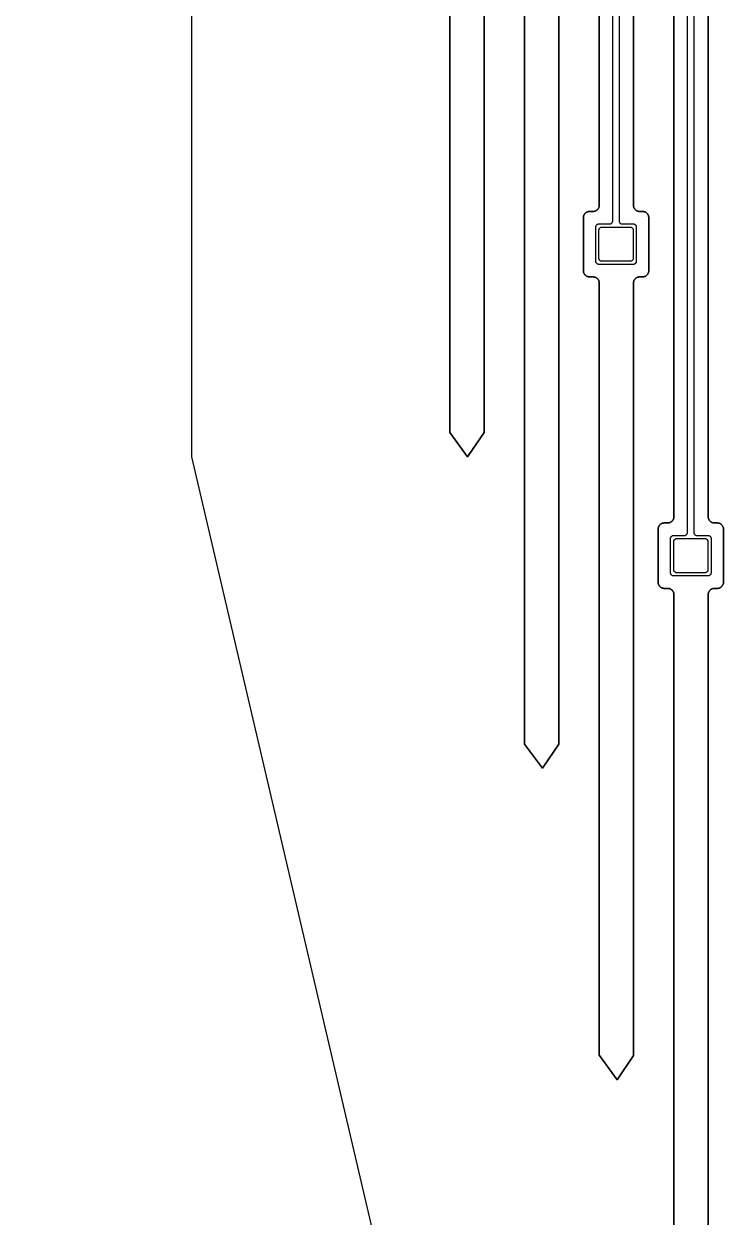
# Model space of a CAD drawing. Extents: x -2057 to 2225, y -44 to 31181.
# Drawn here: x -829.1 to -602.8, y 3067.4 to 3450.5 of the extents above; entities that cross this region are included whole.
import ezdxf

# ---------------------------------------------------------------- set-up
doc = ezdxf.new("R2010")
doc.units = 0
for name, color, linetype in [('electrode', 6, 'CONTINUOUS'), ('etching', 7, 'CONTINUOUS'), ('L2D0_etching2', 4, 'CONTINUOUS'), ('L3D0_etching3', 5, 'CONTINUOUS'), ('metalization', 8, 'CONTINUOUS'), ('polyimide', 9, 'CONTINUOUS'), ('polyimide_etch_borders', 10, 'CONTINUOUS')]:
    doc.layers.add(name, color=color, linetype=linetype)

msp = doc.modelspace()

# ---------------------------------------------------------------- linework, layer by layer
at = {"layer": 'electrode'}
for points in [[(-643.34, 3374.247), (-643.427, 3374.255), (-643.513, 3374.27), (-643.598, 3374.293), (-643.68, 3374.323), (-643.759, 3374.36), (-643.834, 3374.403), (-643.906, 3374.453), (-643.973, 3374.509), (-644.035, 3374.571), (-644.091, 3374.638), (-644.141, 3374.71), (-644.184, 3374.785), (-644.221, 3374.864), (-644.251, 3374.946), (-644.274, 3375.031), (-644.289, 3375.117), (-644.297, 3375.204), (-644.297, 3384.291), (-644.289, 3384.378), (-644.274, 3384.464), (-644.251, 3384.548), (-644.221, 3384.63), (-644.184, 3384.71), (-644.141, 3384.785), (-644.091, 3384.857), (-644.035, 3384.924), (-643.973, 3384.985), (-643.906, 3385.042), (-643.834, 3385.092), (-643.759, 3385.135), (-643.68, 3385.172), (-643.598, 3385.202), (-643.513, 3385.225), (-643.427, 3385.24), (-643.34, 3385.247), (-634.253, 3385.247), (-634.166, 3385.24), (-634.08, 3385.225), (-633.996, 3385.202), (-633.914, 3385.172), (-633.834, 3385.135), (-633.759, 3385.092), (-633.687, 3385.042), (-633.62, 3384.985), (-633.559, 3384.924), (-633.502, 3384.857), (-633.452, 3384.785), (-633.409, 3384.71), (-633.372, 3384.63), (-633.342, 3384.548), (-633.319, 3384.464), (-633.304, 3384.378), (-633.297, 3384.291), (-633.297, 3375.204), (-633.304, 3375.117), (-633.319, 3375.031), (-633.342, 3374.946), (-633.372, 3374.864), (-633.409, 3374.785), (-633.452, 3374.71), (-633.502, 3374.638), (-633.559, 3374.571), (-633.62, 3374.509), (-633.687, 3374.453), (-633.759, 3374.403), (-633.834, 3374.36), (-633.914, 3374.323), (-633.996, 3374.293), (-634.08, 3374.27), (-634.166, 3374.255), (-634.253, 3374.247)], [(-619.34, 3274.247), (-619.427, 3274.255), (-619.513, 3274.27), (-619.598, 3274.293), (-619.68, 3274.323), (-619.759, 3274.36), (-619.834, 3274.403), (-619.906, 3274.453), (-619.973, 3274.509), (-620.035, 3274.571), (-620.091, 3274.638), (-620.141, 3274.71), (-620.184, 3274.785), (-620.221, 3274.864), (-620.251, 3274.946), (-620.274, 3275.031), (-620.289, 3275.117), (-620.297, 3275.204), (-620.297, 3284.291), (-620.289, 3284.378), (-620.274, 3284.464), (-620.251, 3284.548), (-620.221, 3284.63), (-620.184, 3284.71), (-620.141, 3284.785), (-620.091, 3284.857), (-620.035, 3284.924), (-619.973, 3284.985), (-619.906, 3285.042), (-619.834, 3285.092), (-619.759, 3285.135), (-619.68, 3285.172), (-619.598, 3285.202), (-619.513, 3285.225), (-619.427, 3285.24), (-619.34, 3285.247), (-610.253, 3285.247), (-610.166, 3285.24), (-610.08, 3285.225), (-609.996, 3285.202), (-609.914, 3285.172), (-609.834, 3285.135), (-609.759, 3285.092), (-609.687, 3285.042), (-609.62, 3284.985), (-609.559, 3284.924), (-609.502, 3284.857), (-609.452, 3284.785), (-609.409, 3284.71), (-609.372, 3284.63), (-609.342, 3284.548), (-609.319, 3284.464), (-609.304, 3284.378), (-609.297, 3284.291), (-609.297, 3275.204), (-609.304, 3275.117), (-609.319, 3275.031), (-609.342, 3274.946), (-609.372, 3274.864), (-609.409, 3274.785), (-609.452, 3274.71), (-609.502, 3274.638), (-609.559, 3274.571), (-609.62, 3274.509), (-609.687, 3274.453), (-609.759, 3274.403), (-609.834, 3274.36), (-609.914, 3274.323), (-609.996, 3274.293), (-610.08, 3274.27), (-610.166, 3274.255), (-610.253, 3274.247)]]:
    msp.add_lwpolyline(points, close=True, dxfattribs=at)
at = {"layer": 'etching'}
for points in [[(1890.612, 20342.595), (1890.612, 10404.624), (907.37, 8971.06), (907.37, 3311.52), (208.395, -1.125), (80.82, -44.08), (0, 0), (-775.12, 3311.52), (-775.12, 8985.76), (-1736.396, 10397.27), (-1736.396, 20343.044)], [(-644.208, 9035.371), (-644.208, 3392.185), (-644.216, 3392.059), (-644.231, 3391.934), (-644.255, 3391.811), (-644.286, 3391.689), (-644.325, 3391.57), (-644.371, 3391.453), (-644.425, 3391.339), (-644.485, 3391.229), (-644.553, 3391.123), (-644.627, 3391.021), (-644.707, 3390.924), (-644.793, 3390.832), (-644.884, 3390.746), (-644.981, 3390.666), (-645.083, 3390.592), (-645.189, 3390.525), (-645.299, 3390.465), (-645.413, 3390.411), (-645.53, 3390.365), (-645.649, 3390.326), (-645.771, 3390.295), (-645.895, 3390.271), (-646.019, 3390.255), (-646.145, 3390.247), (-647.359, 3390.247), (-647.485, 3390.24), (-647.61, 3390.224), (-647.733, 3390.2), (-647.855, 3390.169), (-647.974, 3390.13), (-648.091, 3390.084), (-648.205, 3390.03), (-648.315, 3389.97), (-648.421, 3389.902), (-648.523, 3389.828), (-648.62, 3389.748), (-648.712, 3389.662), (-648.798, 3389.571), (-648.878, 3389.474), (-648.952, 3389.372), (-649.019, 3389.266), (-649.079, 3389.156), (-649.133, 3389.042), (-649.179, 3388.925), (-649.218, 3388.806), (-649.249, 3388.684), (-649.273, 3388.56), (-649.289, 3388.436), (-649.297, 3388.31), (-649.297, 3371.185), (-649.289, 3371.059), (-649.273, 3370.934), (-649.249, 3370.811), (-649.218, 3370.689), (-649.179, 3370.57), (-649.133, 3370.453), (-649.079, 3370.339), (-649.019, 3370.229), (-648.952, 3370.123), (-648.878, 3370.021), (-648.798, 3369.924), (-648.712, 3369.832), (-648.62, 3369.746), (-648.523, 3369.666), (-648.421, 3369.592), (-648.315, 3369.525), (-648.205, 3369.465), (-648.091, 3369.411), (-647.974, 3369.365), (-647.855, 3369.326), (-647.733, 3369.295), (-647.61, 3369.271), (-647.485, 3369.255), (-647.359, 3369.247), (-646.145, 3369.247), (-646.019, 3369.24), (-645.895, 3369.224), (-645.771, 3369.2), (-645.649, 3369.169), (-645.53, 3369.13), (-645.413, 3369.084), (-645.299, 3369.03), (-645.189, 3368.97), (-645.083, 3368.902), (-644.981, 3368.828), (-644.884, 3368.748), (-644.793, 3368.662), (-644.707, 3368.571), (-644.627, 3368.474), (-644.553, 3368.372), (-644.485, 3368.266), (-644.425, 3368.156), (-644.371, 3368.042), (-644.325, 3367.925), (-644.286, 3367.806), (-644.255, 3367.684), (-644.231, 3367.56), (-644.216, 3367.436), (-644.208, 3367.31), (-644.208, 3119.247), (-644.17, 3119.247), (-638.49, 3111.52), (-633.208, 3119.247), (-633.208, 3367.31), (-633.2, 3367.436), (-633.184, 3367.56), (-633.16, 3367.684), (-633.129, 3367.806), (-633.09, 3367.925), (-633.044, 3368.042), (-632.991, 3368.156), (-632.93, 3368.266), (-632.863, 3368.372), (-632.789, 3368.474), (-632.709, 3368.571), (-632.623, 3368.662), (-632.531, 3368.748), (-632.434, 3368.828), (-632.332, 3368.902), (-632.226, 3368.97), (-632.116, 3369.03), (-632.002, 3369.084), (-631.886, 3369.13), (-631.766, 3369.169), (-631.644, 3369.2), (-631.521, 3369.224), (-631.396, 3369.24), (-631.271, 3369.247), (-630.234, 3369.247), (-630.108, 3369.255), (-629.984, 3369.271), (-629.86, 3369.295), (-629.738, 3369.326), (-629.619, 3369.365), (-629.502, 3369.411), (-629.388, 3369.465), (-629.278, 3369.525), (-629.172, 3369.592), (-629.07, 3369.666), (-628.973, 3369.746), (-628.882, 3369.832), (-628.796, 3369.924), (-628.716, 3370.021), (-628.642, 3370.123), (-628.574, 3370.229), (-628.514, 3370.339), (-628.46, 3370.453), (-628.414, 3370.57), (-628.375, 3370.689), (-628.344, 3370.811), (-628.32, 3370.934), (-628.304, 3371.059), (-628.297, 3371.185), (-628.297, 3388.31), (-628.304, 3388.436), (-628.32, 3388.56), (-628.344, 3388.684), (-628.375, 3388.806), (-628.414, 3388.925), (-628.46, 3389.042), (-628.514, 3389.156), (-628.574, 3389.266), (-628.642, 3389.372), (-628.716, 3389.474), (-628.796, 3389.571), (-628.882, 3389.662), (-628.973, 3389.748), (-629.07, 3389.828), (-629.172, 3389.902), (-629.278, 3389.97), (-629.388, 3390.03), (-629.502, 3390.084), (-629.619, 3390.13), (-629.738, 3390.169), (-629.86, 3390.2), (-629.984, 3390.224), (-630.108, 3390.24), (-630.234, 3390.247), (-631.271, 3390.247), (-631.396, 3390.255), (-631.521, 3390.271), (-631.644, 3390.295), (-631.766, 3390.326), (-631.886, 3390.365), (-632.002, 3390.411), (-632.116, 3390.465), (-632.226, 3390.525), (-632.332, 3390.592), (-632.434, 3390.666), (-632.531, 3390.746), (-632.623, 3390.832), (-632.709, 3390.924), (-632.789, 3391.021), (-632.863, 3391.123), (-632.93, 3391.229), (-632.991, 3391.339), (-633.044, 3391.453), (-633.09, 3391.57), (-633.129, 3391.689), (-633.16, 3391.811), (-633.184, 3391.934), (-633.2, 3392.059), (-633.208, 3392.185), (-633.208, 9035.377)], [(-620.208, 9035.371), (-620.208, 3292.185), (-620.216, 3292.059), (-620.231, 3291.934), (-620.255, 3291.811), (-620.286, 3291.689), (-620.325, 3291.57), (-620.371, 3291.453), (-620.425, 3291.339), (-620.485, 3291.229), (-620.553, 3291.123), (-620.627, 3291.021), (-620.707, 3290.924), (-620.793, 3290.832), (-620.884, 3290.746), (-620.981, 3290.666), (-621.083, 3290.592), (-621.189, 3290.525), (-621.299, 3290.465), (-621.413, 3290.411), (-621.53, 3290.365), (-621.649, 3290.326), (-621.771, 3290.295), (-621.895, 3290.271), (-622.019, 3290.255), (-622.145, 3290.247), (-623.359, 3290.247), (-623.485, 3290.24), (-623.61, 3290.224), (-623.733, 3290.2), (-623.855, 3290.169), (-623.974, 3290.13), (-624.091, 3290.084), (-624.205, 3290.03), (-624.315, 3289.97), (-624.421, 3289.902), (-624.523, 3289.828), (-624.62, 3289.748), (-624.712, 3289.662), (-624.798, 3289.571), (-624.878, 3289.474), (-624.952, 3289.372), (-625.019, 3289.266), (-625.079, 3289.156), (-625.133, 3289.042), (-625.179, 3288.925), (-625.218, 3288.806), (-625.249, 3288.684), (-625.273, 3288.56), (-625.289, 3288.436), (-625.297, 3288.31), (-625.297, 3271.185), (-625.289, 3271.059), (-625.273, 3270.934), (-625.249, 3270.811), (-625.218, 3270.689), (-625.179, 3270.57), (-625.133, 3270.453), (-625.079, 3270.339), (-625.019, 3270.229), (-624.952, 3270.123), (-624.878, 3270.021), (-624.798, 3269.924), (-624.712, 3269.832), (-624.62, 3269.746), (-624.523, 3269.666), (-624.421, 3269.592), (-624.315, 3269.525), (-624.205, 3269.465), (-624.091, 3269.411), (-623.974, 3269.365), (-623.855, 3269.326), (-623.733, 3269.295), (-623.61, 3269.271), (-623.485, 3269.255), (-623.359, 3269.247), (-622.145, 3269.247), (-622.019, 3269.24), (-621.895, 3269.224), (-621.771, 3269.2), (-621.649, 3269.169), (-621.53, 3269.13), (-621.413, 3269.084), (-621.299, 3269.03), (-621.189, 3268.97), (-621.083, 3268.902), (-620.981, 3268.828), (-620.884, 3268.748), (-620.793, 3268.662), (-620.707, 3268.571), (-620.627, 3268.474), (-620.553, 3268.372), (-620.485, 3268.266), (-620.425, 3268.156), (-620.371, 3268.042), (-620.325, 3267.925), (-620.286, 3267.806), (-620.255, 3267.684), (-620.231, 3267.56), (-620.216, 3267.436), (-620.208, 3267.31), (-620.208, 3019.247)], [(-609.208, 3019.247), (-609.208, 3267.31), (-609.2, 3267.436), (-609.184, 3267.56), (-609.16, 3267.684), (-609.129, 3267.806), (-609.09, 3267.925), (-609.044, 3268.042), (-608.991, 3268.156), (-608.93, 3268.266), (-608.863, 3268.372), (-608.789, 3268.474), (-608.709, 3268.571), (-608.623, 3268.662), (-608.531, 3268.748), (-608.434, 3268.828), (-608.332, 3268.902), (-608.226, 3268.97), (-608.116, 3269.03), (-608.002, 3269.084), (-607.886, 3269.13), (-607.766, 3269.169), (-607.644, 3269.2), (-607.521, 3269.224), (-607.396, 3269.24), (-607.271, 3269.247), (-606.234, 3269.247), (-606.108, 3269.255), (-605.984, 3269.271), (-605.86, 3269.295), (-605.738, 3269.326), (-605.619, 3269.365), (-605.502, 3269.411), (-605.388, 3269.465), (-605.278, 3269.525), (-605.172, 3269.592), (-605.07, 3269.666), (-604.973, 3269.746), (-604.882, 3269.832), (-604.796, 3269.924), (-604.716, 3270.021), (-604.642, 3270.123), (-604.574, 3270.229), (-604.514, 3270.339), (-604.46, 3270.453), (-604.414, 3270.57), (-604.375, 3270.689), (-604.344, 3270.811), (-604.32, 3270.934), (-604.304, 3271.059), (-604.297, 3271.185), (-604.297, 3288.31), (-604.304, 3288.436), (-604.32, 3288.56), (-604.344, 3288.684), (-604.375, 3288.806), (-604.414, 3288.925), (-604.46, 3289.042), (-604.514, 3289.156), (-604.574, 3289.266), (-604.642, 3289.372), (-604.716, 3289.474), (-604.796, 3289.571), (-604.882, 3289.662), (-604.973, 3289.748), (-605.07, 3289.828), (-605.172, 3289.902), (-605.278, 3289.97), (-605.388, 3290.03), (-605.502, 3290.084), (-605.619, 3290.13), (-605.738, 3290.169), (-605.86, 3290.2), (-605.984, 3290.224), (-606.108, 3290.24), (-606.234, 3290.247), (-607.271, 3290.247), (-607.396, 3290.255), (-607.521, 3290.271), (-607.644, 3290.295), (-607.766, 3290.326), (-607.886, 3290.365), (-608.002, 3290.411), (-608.116, 3290.465), (-608.226, 3290.525), (-608.332, 3290.592), (-608.434, 3290.666), (-608.531, 3290.746), (-608.623, 3290.832), (-608.709, 3290.924), (-608.789, 3291.021), (-608.863, 3291.123), (-608.93, 3291.229), (-608.991, 3291.339), (-609.044, 3291.453), (-609.09, 3291.57), (-609.129, 3291.689), (-609.16, 3291.811), (-609.184, 3291.934), (-609.2, 3292.059), (-609.208, 3292.185), (-609.208, 9035.377)], [(-692.208, 3567.31), (-692.208, 3319.247), (-692.17, 3319.247), (-686.49, 3311.52), (-681.208, 3319.247), (-681.208, 3567.31)], [(-668.208, 3467.31), (-668.208, 3219.247), (-668.17, 3219.247), (-662.49, 3211.52), (-657.208, 3219.247), (-657.208, 3467.31)]]:
    msp.add_lwpolyline(points, dxfattribs=at)
at = {"layer": 'L2D0_etching2'}
msp.add_lwpolyline([(1890.612, 20342.595), (1890.612, 10404.624), (907.37, 8971.06), (907.37, 3311.52), (208.395, -1.125), (80.82, -44.08), (0, 0), (-775.12, 3311.52), (-775.12, 8985.76), (-1736.396, 10397.27), (-1736.396, 20343.044)], dxfattribs=at)
at = {"layer": 'L3D0_etching3'}
for points in [[(1890.612, 20342.595), (1890.612, 10404.624), (907.37, 8971.06), (907.37, 3311.52), (208.395, -1.125), (80.82, -44.08), (0, 0), (-775.12, 3311.52), (-775.12, 8985.76), (-1736.396, 10397.27), (-1736.396, 20343.044)], [(-644.208, 9035.371), (-644.208, 3392.185), (-644.216, 3392.059), (-644.231, 3391.934), (-644.255, 3391.811), (-644.286, 3391.689), (-644.325, 3391.57), (-644.371, 3391.453), (-644.425, 3391.339), (-644.485, 3391.229), (-644.553, 3391.123), (-644.627, 3391.021), (-644.707, 3390.924), (-644.793, 3390.832), (-644.884, 3390.746), (-644.981, 3390.666), (-645.083, 3390.592), (-645.189, 3390.525), (-645.299, 3390.465), (-645.413, 3390.411), (-645.53, 3390.365), (-645.649, 3390.326), (-645.771, 3390.295), (-645.895, 3390.271), (-646.019, 3390.255), (-646.145, 3390.247), (-647.359, 3390.247), (-647.485, 3390.24), (-647.61, 3390.224), (-647.733, 3390.2), (-647.855, 3390.169), (-647.974, 3390.13), (-648.091, 3390.084), (-648.205, 3390.03), (-648.315, 3389.97), (-648.421, 3389.902), (-648.523, 3389.828), (-648.62, 3389.748), (-648.712, 3389.662), (-648.798, 3389.571), (-648.878, 3389.474), (-648.952, 3389.372), (-649.019, 3389.266), (-649.079, 3389.156), (-649.133, 3389.042), (-649.179, 3388.925), (-649.218, 3388.806), (-649.249, 3388.684), (-649.273, 3388.56), (-649.289, 3388.436), (-649.297, 3388.31), (-649.297, 3371.185), (-649.289, 3371.059), (-649.273, 3370.934), (-649.249, 3370.811), (-649.218, 3370.689), (-649.179, 3370.57), (-649.133, 3370.453), (-649.079, 3370.339), (-649.019, 3370.229), (-648.952, 3370.123), (-648.878, 3370.021), (-648.798, 3369.924), (-648.712, 3369.832), (-648.62, 3369.746), (-648.523, 3369.666), (-648.421, 3369.592), (-648.315, 3369.525), (-648.205, 3369.465), (-648.091, 3369.411), (-647.974, 3369.365), (-647.855, 3369.326), (-647.733, 3369.295), (-647.61, 3369.271), (-647.485, 3369.255), (-647.359, 3369.247), (-646.145, 3369.247), (-646.019, 3369.24), (-645.895, 3369.224), (-645.771, 3369.2), (-645.649, 3369.169), (-645.53, 3369.13), (-645.413, 3369.084), (-645.299, 3369.03), (-645.189, 3368.97), (-645.083, 3368.902), (-644.981, 3368.828), (-644.884, 3368.748), (-644.793, 3368.662), (-644.707, 3368.571), (-644.627, 3368.474), (-644.553, 3368.372), (-644.485, 3368.266), (-644.425, 3368.156), (-644.371, 3368.042), (-644.325, 3367.925), (-644.286, 3367.806), (-644.255, 3367.684), (-644.231, 3367.56), (-644.216, 3367.436), (-644.208, 3367.31), (-644.208, 3119.247), (-644.17, 3119.247), (-638.49, 3111.52), (-633.208, 3119.247), (-633.208, 3367.31), (-633.2, 3367.436), (-633.184, 3367.56), (-633.16, 3367.684), (-633.129, 3367.806), (-633.09, 3367.925), (-633.044, 3368.042), (-632.991, 3368.156), (-632.93, 3368.266), (-632.863, 3368.372), (-632.789, 3368.474), (-632.709, 3368.571), (-632.623, 3368.662), (-632.531, 3368.748), (-632.434, 3368.828), (-632.332, 3368.902), (-632.226, 3368.97), (-632.116, 3369.03), (-632.002, 3369.084), (-631.886, 3369.13), (-631.766, 3369.169), (-631.644, 3369.2), (-631.521, 3369.224), (-631.396, 3369.24), (-631.271, 3369.247), (-630.234, 3369.247), (-630.108, 3369.255), (-629.984, 3369.271), (-629.86, 3369.295), (-629.738, 3369.326), (-629.619, 3369.365), (-629.502, 3369.411), (-629.388, 3369.465), (-629.278, 3369.525), (-629.172, 3369.592), (-629.07, 3369.666), (-628.973, 3369.746), (-628.882, 3369.832), (-628.796, 3369.924), (-628.716, 3370.021), (-628.642, 3370.123), (-628.574, 3370.229), (-628.514, 3370.339), (-628.46, 3370.453), (-628.414, 3370.57), (-628.375, 3370.689), (-628.344, 3370.811), (-628.32, 3370.934), (-628.304, 3371.059), (-628.297, 3371.185), (-628.297, 3388.31), (-628.304, 3388.436), (-628.32, 3388.56), (-628.344, 3388.684), (-628.375, 3388.806), (-628.414, 3388.925), (-628.46, 3389.042), (-628.514, 3389.156), (-628.574, 3389.266), (-628.642, 3389.372), (-628.716, 3389.474), (-628.796, 3389.571), (-628.882, 3389.662), (-628.973, 3389.748), (-629.07, 3389.828), (-629.172, 3389.902), (-629.278, 3389.97), (-629.388, 3390.03), (-629.502, 3390.084), (-629.619, 3390.13), (-629.738, 3390.169), (-629.86, 3390.2), (-629.984, 3390.224), (-630.108, 3390.24), (-630.234, 3390.247), (-631.271, 3390.247), (-631.396, 3390.255), (-631.521, 3390.271), (-631.644, 3390.295), (-631.766, 3390.326), (-631.886, 3390.365), (-632.002, 3390.411), (-632.116, 3390.465), (-632.226, 3390.525), (-632.332, 3390.592), (-632.434, 3390.666), (-632.531, 3390.746), (-632.623, 3390.832), (-632.709, 3390.924), (-632.789, 3391.021), (-632.863, 3391.123), (-632.93, 3391.229), (-632.991, 3391.339), (-633.044, 3391.453), (-633.09, 3391.57), (-633.129, 3391.689), (-633.16, 3391.811), (-633.184, 3391.934), (-633.2, 3392.059), (-633.208, 3392.185), (-633.208, 9035.377)], [(-620.208, 9035.371), (-620.208, 3292.185), (-620.216, 3292.059), (-620.231, 3291.934), (-620.255, 3291.811), (-620.286, 3291.689), (-620.325, 3291.57), (-620.371, 3291.453), (-620.425, 3291.339), (-620.485, 3291.229), (-620.553, 3291.123), (-620.627, 3291.021), (-620.707, 3290.924), (-620.793, 3290.832), (-620.884, 3290.746), (-620.981, 3290.666), (-621.083, 3290.592), (-621.189, 3290.525), (-621.299, 3290.465), (-621.413, 3290.411), (-621.53, 3290.365), (-621.649, 3290.326), (-621.771, 3290.295), (-621.895, 3290.271), (-622.019, 3290.255), (-622.145, 3290.247), (-623.359, 3290.247), (-623.485, 3290.24), (-623.61, 3290.224), (-623.733, 3290.2), (-623.855, 3290.169), (-623.974, 3290.13), (-624.091, 3290.084), (-624.205, 3290.03), (-624.315, 3289.97), (-624.421, 3289.902), (-624.523, 3289.828), (-624.62, 3289.748), (-624.712, 3289.662), (-624.798, 3289.571), (-624.878, 3289.474), (-624.952, 3289.372), (-625.019, 3289.266), (-625.079, 3289.156), (-625.133, 3289.042), (-625.179, 3288.925), (-625.218, 3288.806), (-625.249, 3288.684), (-625.273, 3288.56), (-625.289, 3288.436), (-625.297, 3288.31), (-625.297, 3271.185), (-625.289, 3271.059), (-625.273, 3270.934), (-625.249, 3270.811), (-625.218, 3270.689), (-625.179, 3270.57), (-625.133, 3270.453), (-625.079, 3270.339), (-625.019, 3270.229), (-624.952, 3270.123), (-624.878, 3270.021), (-624.798, 3269.924), (-624.712, 3269.832), (-624.62, 3269.746), (-624.523, 3269.666), (-624.421, 3269.592), (-624.315, 3269.525), (-624.205, 3269.465), (-624.091, 3269.411), (-623.974, 3269.365), (-623.855, 3269.326), (-623.733, 3269.295), (-623.61, 3269.271), (-623.485, 3269.255), (-623.359, 3269.247), (-622.145, 3269.247), (-622.019, 3269.24), (-621.895, 3269.224), (-621.771, 3269.2), (-621.649, 3269.169), (-621.53, 3269.13), (-621.413, 3269.084), (-621.299, 3269.03), (-621.189, 3268.97), (-621.083, 3268.902), (-620.981, 3268.828), (-620.884, 3268.748), (-620.793, 3268.662), (-620.707, 3268.571), (-620.627, 3268.474), (-620.553, 3268.372), (-620.485, 3268.266), (-620.425, 3268.156), (-620.371, 3268.042), (-620.325, 3267.925), (-620.286, 3267.806), (-620.255, 3267.684), (-620.231, 3267.56), (-620.216, 3267.436), (-620.208, 3267.31), (-620.208, 3019.247)], [(-609.208, 3019.247), (-609.208, 3267.31), (-609.2, 3267.436), (-609.184, 3267.56), (-609.16, 3267.684), (-609.129, 3267.806), (-609.09, 3267.925), (-609.044, 3268.042), (-608.991, 3268.156), (-608.93, 3268.266), (-608.863, 3268.372), (-608.789, 3268.474), (-608.709, 3268.571), (-608.623, 3268.662), (-608.531, 3268.748), (-608.434, 3268.828), (-608.332, 3268.902), (-608.226, 3268.97), (-608.116, 3269.03), (-608.002, 3269.084), (-607.886, 3269.13), (-607.766, 3269.169), (-607.644, 3269.2), (-607.521, 3269.224), (-607.396, 3269.24), (-607.271, 3269.247), (-606.234, 3269.247), (-606.108, 3269.255), (-605.984, 3269.271), (-605.86, 3269.295), (-605.738, 3269.326), (-605.619, 3269.365), (-605.502, 3269.411), (-605.388, 3269.465), (-605.278, 3269.525), (-605.172, 3269.592), (-605.07, 3269.666), (-604.973, 3269.746), (-604.882, 3269.832), (-604.796, 3269.924), (-604.716, 3270.021), (-604.642, 3270.123), (-604.574, 3270.229), (-604.514, 3270.339), (-604.46, 3270.453), (-604.414, 3270.57), (-604.375, 3270.689), (-604.344, 3270.811), (-604.32, 3270.934), (-604.304, 3271.059), (-604.297, 3271.185), (-604.297, 3288.31), (-604.304, 3288.436), (-604.32, 3288.56), (-604.344, 3288.684), (-604.375, 3288.806), (-604.414, 3288.925), (-604.46, 3289.042), (-604.514, 3289.156), (-604.574, 3289.266), (-604.642, 3289.372), (-604.716, 3289.474), (-604.796, 3289.571), (-604.882, 3289.662), (-604.973, 3289.748), (-605.07, 3289.828), (-605.172, 3289.902), (-605.278, 3289.97), (-605.388, 3290.03), (-605.502, 3290.084), (-605.619, 3290.13), (-605.738, 3290.169), (-605.86, 3290.2), (-605.984, 3290.224), (-606.108, 3290.24), (-606.234, 3290.247), (-607.271, 3290.247), (-607.396, 3290.255), (-607.521, 3290.271), (-607.644, 3290.295), (-607.766, 3290.326), (-607.886, 3290.365), (-608.002, 3290.411), (-608.116, 3290.465), (-608.226, 3290.525), (-608.332, 3290.592), (-608.434, 3290.666), (-608.531, 3290.746), (-608.623, 3290.832), (-608.709, 3290.924), (-608.789, 3291.021), (-608.863, 3291.123), (-608.93, 3291.229), (-608.991, 3291.339), (-609.044, 3291.453), (-609.09, 3291.57), (-609.129, 3291.689), (-609.16, 3291.811), (-609.184, 3291.934), (-609.2, 3292.059), (-609.208, 3292.185), (-609.208, 9035.377)], [(-692.208, 3567.31), (-692.208, 3319.247), (-692.17, 3319.247), (-686.49, 3311.52), (-681.208, 3319.247), (-681.208, 3567.31)], [(-668.208, 3467.31), (-668.208, 3219.247), (-668.17, 3219.247), (-662.49, 3211.52), (-657.208, 3219.247), (-657.208, 3467.31)]]:
    msp.add_lwpolyline(points, dxfattribs=at)
at = {"layer": 'metalization'}
for points in [[(-637.858, 9040.22), (-637.858, 3387.204), (-637.85, 3387.117), (-637.835, 3387.031), (-637.812, 3386.946), (-637.782, 3386.864), (-637.746, 3386.785), (-637.702, 3386.71), (-637.652, 3386.638), (-637.596, 3386.571), (-637.534, 3386.509), (-637.467, 3386.453), (-637.396, 3386.403), (-637.32, 3386.36), (-637.241, 3386.323), (-637.159, 3386.293), (-637.074, 3386.27), (-636.988, 3386.255), (-636.901, 3386.247), (-633.253, 3386.247), (-633.166, 3386.24), (-633.08, 3386.225), (-632.996, 3386.202), (-632.914, 3386.172), (-632.834, 3386.135), (-632.759, 3386.092), (-632.687, 3386.042), (-632.62, 3385.985), (-632.559, 3385.924), (-632.502, 3385.857), (-632.452, 3385.785), (-632.409, 3385.71), (-632.372, 3385.63), (-632.342, 3385.548), (-632.319, 3385.464), (-632.304, 3385.378), (-632.297, 3385.291), (-632.297, 3374.204), (-632.304, 3374.117), (-632.319, 3374.031), (-632.342, 3373.946), (-632.372, 3373.864), (-632.409, 3373.785), (-632.452, 3373.71), (-632.502, 3373.638), (-632.559, 3373.571), (-632.62, 3373.509), (-632.687, 3373.453), (-632.759, 3373.403), (-632.834, 3373.36), (-632.914, 3373.323), (-632.996, 3373.293), (-633.08, 3373.27), (-633.166, 3373.255), (-633.253, 3373.247), (-644.34, 3373.247), (-644.427, 3373.255), (-644.513, 3373.27), (-644.598, 3373.293), (-644.68, 3373.323), (-644.759, 3373.36), (-644.834, 3373.403), (-644.906, 3373.453), (-644.973, 3373.509), (-645.035, 3373.571), (-645.091, 3373.638), (-645.141, 3373.71), (-645.184, 3373.785), (-645.221, 3373.864), (-645.251, 3373.946), (-645.274, 3374.031), (-645.289, 3374.117), (-645.297, 3374.204), (-645.297, 3385.291), (-645.289, 3385.378), (-645.274, 3385.464), (-645.251, 3385.548), (-645.221, 3385.63), (-645.184, 3385.71), (-645.141, 3385.785), (-645.091, 3385.857), (-645.035, 3385.924), (-644.973, 3385.985), (-644.906, 3386.042), (-644.834, 3386.092), (-644.759, 3386.135), (-644.68, 3386.172), (-644.598, 3386.202), (-644.513, 3386.225), (-644.427, 3386.24), (-644.34, 3386.247), (-640.814, 3386.247), (-640.727, 3386.255), (-640.641, 3386.27), (-640.557, 3386.293), (-640.475, 3386.323), (-640.396, 3386.36), (-640.32, 3386.403), (-640.248, 3386.453), (-640.181, 3386.509), (-640.12, 3386.571), (-640.064, 3386.638), (-640.014, 3386.71), (-639.97, 3386.785), (-639.933, 3386.864), (-639.903, 3386.946), (-639.88, 3387.031), (-639.865, 3387.117), (-639.858, 3387.204), (-639.858, 9040.22)], [(-613.858, 9040.22), (-613.858, 3287.204), (-613.85, 3287.117), (-613.835, 3287.031), (-613.812, 3286.946), (-613.782, 3286.864), (-613.746, 3286.785), (-613.702, 3286.71), (-613.652, 3286.638), (-613.596, 3286.571), (-613.534, 3286.509), (-613.467, 3286.453), (-613.396, 3286.403), (-613.32, 3286.36), (-613.241, 3286.323), (-613.159, 3286.293), (-613.074, 3286.27), (-612.988, 3286.255), (-612.901, 3286.247), (-609.253, 3286.247), (-609.166, 3286.24), (-609.08, 3286.225), (-608.996, 3286.202), (-608.914, 3286.172), (-608.834, 3286.135), (-608.759, 3286.092), (-608.687, 3286.042), (-608.62, 3285.985), (-608.559, 3285.924), (-608.502, 3285.857), (-608.452, 3285.785), (-608.409, 3285.71), (-608.372, 3285.63), (-608.342, 3285.548), (-608.319, 3285.464), (-608.304, 3285.378), (-608.297, 3285.291), (-608.297, 3274.204), (-608.304, 3274.117), (-608.319, 3274.031), (-608.342, 3273.946), (-608.372, 3273.864), (-608.409, 3273.785), (-608.452, 3273.71), (-608.502, 3273.638), (-608.559, 3273.571), (-608.62, 3273.509), (-608.687, 3273.453), (-608.759, 3273.403), (-608.834, 3273.36), (-608.914, 3273.323), (-608.996, 3273.293), (-609.08, 3273.27), (-609.166, 3273.255), (-609.253, 3273.247), (-620.34, 3273.247), (-620.427, 3273.255), (-620.513, 3273.27), (-620.598, 3273.293), (-620.68, 3273.323), (-620.759, 3273.36), (-620.834, 3273.403), (-620.906, 3273.453), (-620.973, 3273.509), (-621.035, 3273.571), (-621.091, 3273.638), (-621.141, 3273.71), (-621.184, 3273.785), (-621.221, 3273.864), (-621.251, 3273.946), (-621.274, 3274.031), (-621.289, 3274.117), (-621.297, 3274.204), (-621.297, 3285.291), (-621.289, 3285.378), (-621.274, 3285.464), (-621.251, 3285.548), (-621.221, 3285.63), (-621.184, 3285.71), (-621.141, 3285.785), (-621.091, 3285.857), (-621.035, 3285.924), (-620.973, 3285.985), (-620.906, 3286.042), (-620.834, 3286.092), (-620.759, 3286.135), (-620.68, 3286.172), (-620.598, 3286.202), (-620.513, 3286.225), (-620.427, 3286.24), (-620.34, 3286.247), (-616.814, 3286.247), (-616.727, 3286.255), (-616.641, 3286.27), (-616.557, 3286.293), (-616.475, 3286.323), (-616.396, 3286.36), (-616.32, 3286.403), (-616.248, 3286.453), (-616.181, 3286.509), (-616.12, 3286.571), (-616.064, 3286.638), (-616.014, 3286.71), (-615.97, 3286.785), (-615.933, 3286.864), (-615.903, 3286.946), (-615.88, 3287.031), (-615.865, 3287.117), (-615.858, 3287.204), (-615.858, 9040.22)]]:
    msp.add_lwpolyline(points, dxfattribs=at)
at = {"layer": 'polyimide'}
for points in [[(-633.208, 9035.377), (-633.208, 3392.185), (-633.2, 3392.059), (-633.184, 3391.934), (-633.16, 3391.811), (-633.129, 3391.689), (-633.09, 3391.57), (-633.044, 3391.453), (-632.991, 3391.339), (-632.93, 3391.229), (-632.863, 3391.123), (-632.789, 3391.021), (-632.709, 3390.924), (-632.623, 3390.832), (-632.531, 3390.746), (-632.434, 3390.666), (-632.332, 3390.592), (-632.226, 3390.525), (-632.116, 3390.465), (-632.002, 3390.411), (-631.886, 3390.365), (-631.766, 3390.326), (-631.644, 3390.295), (-631.521, 3390.271), (-631.396, 3390.255), (-631.271, 3390.247), (-630.234, 3390.247), (-630.108, 3390.24), (-629.984, 3390.224), (-629.86, 3390.2), (-629.738, 3390.169), (-629.619, 3390.13), (-629.502, 3390.084), (-629.388, 3390.03), (-629.278, 3389.97), (-629.172, 3389.902), (-629.07, 3389.828), (-628.973, 3389.748), (-628.882, 3389.662), (-628.796, 3389.571), (-628.716, 3389.474), (-628.642, 3389.372), (-628.574, 3389.266), (-628.514, 3389.156), (-628.46, 3389.042), (-628.414, 3388.925), (-628.375, 3388.806), (-628.344, 3388.684), (-628.32, 3388.56), (-628.304, 3388.436), (-628.297, 3388.31), (-628.297, 3371.185), (-628.304, 3371.059), (-628.32, 3370.934), (-628.344, 3370.811), (-628.375, 3370.689), (-628.414, 3370.57), (-628.46, 3370.453), (-628.514, 3370.339), (-628.574, 3370.229), (-628.642, 3370.123), (-628.716, 3370.021), (-628.796, 3369.924), (-628.882, 3369.832), (-628.973, 3369.746), (-629.07, 3369.666), (-629.172, 3369.592), (-629.278, 3369.525), (-629.388, 3369.465), (-629.502, 3369.411), (-629.619, 3369.365), (-629.738, 3369.326), (-629.86, 3369.295), (-629.984, 3369.271), (-630.108, 3369.255), (-630.234, 3369.247), (-631.271, 3369.247), (-631.396, 3369.24), (-631.521, 3369.224), (-631.644, 3369.2), (-631.766, 3369.169), (-631.886, 3369.13), (-632.002, 3369.084), (-632.116, 3369.03), (-632.226, 3368.97), (-632.332, 3368.902), (-632.434, 3368.828), (-632.531, 3368.748), (-632.623, 3368.662), (-632.709, 3368.571), (-632.789, 3368.474), (-632.863, 3368.372), (-632.93, 3368.266), (-632.991, 3368.156), (-633.044, 3368.042), (-633.09, 3367.925), (-633.129, 3367.806), (-633.16, 3367.684), (-633.184, 3367.56), (-633.2, 3367.436), (-633.208, 3367.31), (-633.208, 3119.247), (-638.49, 3111.52), (-644.17, 3119.247), (-644.208, 3119.247), (-644.208, 3367.31), (-644.216, 3367.436), (-644.231, 3367.56), (-644.255, 3367.684), (-644.286, 3367.806), (-644.325, 3367.925), (-644.371, 3368.042), (-644.425, 3368.156), (-644.485, 3368.266), (-644.553, 3368.372), (-644.627, 3368.474), (-644.707, 3368.571), (-644.793, 3368.662), (-644.884, 3368.748), (-644.981, 3368.828), (-645.083, 3368.902), (-645.189, 3368.97), (-645.299, 3369.03), (-645.413, 3369.084), (-645.53, 3369.13), (-645.649, 3369.169), (-645.771, 3369.2), (-645.895, 3369.224), (-646.019, 3369.24), (-646.145, 3369.247), (-647.359, 3369.247), (-647.485, 3369.255), (-647.61, 3369.271), (-647.733, 3369.295), (-647.855, 3369.326), (-647.974, 3369.365), (-648.091, 3369.411), (-648.205, 3369.465), (-648.315, 3369.525), (-648.421, 3369.592), (-648.523, 3369.666), (-648.62, 3369.746), (-648.712, 3369.832), (-648.798, 3369.924), (-648.878, 3370.021), (-648.952, 3370.123), (-649.019, 3370.229), (-649.079, 3370.339), (-649.133, 3370.453), (-649.179, 3370.57), (-649.218, 3370.689), (-649.249, 3370.811), (-649.273, 3370.934), (-649.289, 3371.059), (-649.297, 3371.185), (-649.297, 3388.31), (-649.289, 3388.436), (-649.273, 3388.56), (-649.249, 3388.684), (-649.218, 3388.806), (-649.179, 3388.925), (-649.133, 3389.042), (-649.079, 3389.156), (-649.019, 3389.266), (-648.952, 3389.372), (-648.878, 3389.474), (-648.798, 3389.571), (-648.712, 3389.662), (-648.62, 3389.748), (-648.523, 3389.828), (-648.421, 3389.902), (-648.315, 3389.97), (-648.205, 3390.03), (-648.091, 3390.084), (-647.974, 3390.13), (-647.855, 3390.169), (-647.733, 3390.2), (-647.61, 3390.224), (-647.485, 3390.24), (-647.359, 3390.247), (-646.145, 3390.247), (-646.019, 3390.255), (-645.895, 3390.271), (-645.771, 3390.295), (-645.649, 3390.326), (-645.53, 3390.365), (-645.413, 3390.411), (-645.299, 3390.465), (-645.189, 3390.525), (-645.083, 3390.592), (-644.981, 3390.666), (-644.884, 3390.746), (-644.793, 3390.832), (-644.707, 3390.924), (-644.627, 3391.021), (-644.553, 3391.123), (-644.485, 3391.229), (-644.425, 3391.339), (-644.371, 3391.453), (-644.325, 3391.57), (-644.286, 3391.689), (-644.255, 3391.811), (-644.231, 3391.934), (-644.216, 3392.059), (-644.208, 3392.185), (-644.208, 9035.371)], [(-644.208, 9035.371), (-644.208, 3392.185), (-644.216, 3392.059), (-644.231, 3391.934), (-644.255, 3391.811), (-644.286, 3391.689), (-644.325, 3391.57), (-644.371, 3391.453), (-644.425, 3391.339), (-644.485, 3391.229), (-644.553, 3391.123), (-644.627, 3391.021), (-644.707, 3390.924), (-644.793, 3390.832), (-644.884, 3390.746), (-644.981, 3390.666), (-645.083, 3390.592), (-645.189, 3390.525), (-645.299, 3390.465), (-645.413, 3390.411), (-645.53, 3390.365), (-645.649, 3390.326), (-645.771, 3390.295), (-645.895, 3390.271), (-646.019, 3390.255), (-646.145, 3390.247), (-647.359, 3390.247), (-647.485, 3390.24), (-647.61, 3390.224), (-647.733, 3390.2), (-647.855, 3390.169), (-647.974, 3390.13), (-648.091, 3390.084), (-648.205, 3390.03), (-648.315, 3389.97), (-648.421, 3389.902), (-648.523, 3389.828), (-648.62, 3389.748), (-648.712, 3389.662), (-648.798, 3389.571), (-648.878, 3389.474), (-648.952, 3389.372), (-649.019, 3389.266), (-649.079, 3389.156), (-649.133, 3389.042), (-649.179, 3388.925), (-649.218, 3388.806), (-649.249, 3388.684), (-649.273, 3388.56), (-649.289, 3388.436), (-649.297, 3388.31), (-649.297, 3371.185), (-649.289, 3371.059), (-649.273, 3370.934), (-649.249, 3370.811), (-649.218, 3370.689), (-649.179, 3370.57), (-649.133, 3370.453), (-649.079, 3370.339), (-649.019, 3370.229), (-648.952, 3370.123), (-648.878, 3370.021), (-648.798, 3369.924), (-648.712, 3369.832), (-648.62, 3369.746), (-648.523, 3369.666), (-648.421, 3369.592), (-648.315, 3369.525), (-648.205, 3369.465), (-648.091, 3369.411), (-647.974, 3369.365), (-647.855, 3369.326), (-647.733, 3369.295), (-647.61, 3369.271), (-647.485, 3369.255), (-647.359, 3369.247), (-646.145, 3369.247), (-646.019, 3369.24), (-645.895, 3369.224), (-645.771, 3369.2), (-645.649, 3369.169), (-645.53, 3369.13), (-645.413, 3369.084), (-645.299, 3369.03), (-645.189, 3368.97), (-645.083, 3368.902), (-644.981, 3368.828), (-644.884, 3368.748), (-644.793, 3368.662), (-644.707, 3368.571), (-644.627, 3368.474), (-644.553, 3368.372), (-644.485, 3368.266), (-644.425, 3368.156), (-644.371, 3368.042), (-644.325, 3367.925), (-644.286, 3367.806), (-644.255, 3367.684), (-644.231, 3367.56), (-644.216, 3367.436), (-644.208, 3367.31), (-644.208, 3119.247), (-644.17, 3119.247), (-638.49, 3111.52), (-633.208, 3119.247), (-633.208, 3367.31), (-633.2, 3367.436), (-633.184, 3367.56), (-633.16, 3367.684), (-633.129, 3367.806), (-633.09, 3367.925), (-633.044, 3368.042), (-632.991, 3368.156), (-632.93, 3368.266), (-632.863, 3368.372), (-632.789, 3368.474), (-632.709, 3368.571), (-632.623, 3368.662), (-632.531, 3368.748), (-632.434, 3368.828), (-632.332, 3368.902), (-632.226, 3368.97), (-632.116, 3369.03), (-632.002, 3369.084), (-631.886, 3369.13), (-631.766, 3369.169), (-631.644, 3369.2), (-631.521, 3369.224), (-631.396, 3369.24), (-631.271, 3369.247), (-630.234, 3369.247), (-630.108, 3369.255), (-629.984, 3369.271), (-629.86, 3369.295), (-629.738, 3369.326), (-629.619, 3369.365), (-629.502, 3369.411), (-629.388, 3369.465), (-629.278, 3369.525), (-629.172, 3369.592), (-629.07, 3369.666), (-628.973, 3369.746), (-628.882, 3369.832), (-628.796, 3369.924), (-628.716, 3370.021), (-628.642, 3370.123), (-628.574, 3370.229), (-628.514, 3370.339), (-628.46, 3370.453), (-628.414, 3370.57), (-628.375, 3370.689), (-628.344, 3370.811), (-628.32, 3370.934), (-628.304, 3371.059), (-628.297, 3371.185), (-628.297, 3388.31), (-628.304, 3388.436), (-628.32, 3388.56), (-628.344, 3388.684), (-628.375, 3388.806), (-628.414, 3388.925), (-628.46, 3389.042), (-628.514, 3389.156), (-628.574, 3389.266), (-628.642, 3389.372), (-628.716, 3389.474), (-628.796, 3389.571), (-628.882, 3389.662), (-628.973, 3389.748), (-629.07, 3389.828), (-629.172, 3389.902), (-629.278, 3389.97), (-629.388, 3390.03), (-629.502, 3390.084), (-629.619, 3390.13), (-629.738, 3390.169), (-629.86, 3390.2), (-629.984, 3390.224), (-630.108, 3390.24), (-630.234, 3390.247), (-631.271, 3390.247), (-631.396, 3390.255), (-631.521, 3390.271), (-631.644, 3390.295), (-631.766, 3390.326), (-631.886, 3390.365), (-632.002, 3390.411), (-632.116, 3390.465), (-632.226, 3390.525), (-632.332, 3390.592), (-632.434, 3390.666), (-632.531, 3390.746), (-632.623, 3390.832), (-632.709, 3390.924), (-632.789, 3391.021), (-632.863, 3391.123), (-632.93, 3391.229), (-632.991, 3391.339), (-633.044, 3391.453), (-633.09, 3391.57), (-633.129, 3391.689), (-633.16, 3391.811), (-633.184, 3391.934), (-633.2, 3392.059), (-633.208, 3392.185), (-633.208, 9035.377)], [(-620.208, 3019.247), (-620.208, 3267.31), (-620.216, 3267.436), (-620.231, 3267.56), (-620.255, 3267.684), (-620.286, 3267.806), (-620.325, 3267.925), (-620.371, 3268.042), (-620.425, 3268.156), (-620.485, 3268.266), (-620.553, 3268.372), (-620.627, 3268.474), (-620.707, 3268.571), (-620.793, 3268.662), (-620.884, 3268.748), (-620.981, 3268.828), (-621.083, 3268.902), (-621.189, 3268.97), (-621.299, 3269.03), (-621.413, 3269.084), (-621.53, 3269.13), (-621.649, 3269.169), (-621.771, 3269.2), (-621.895, 3269.224), (-622.019, 3269.24), (-622.145, 3269.247), (-623.359, 3269.247), (-623.485, 3269.255), (-623.61, 3269.271), (-623.733, 3269.295), (-623.855, 3269.326), (-623.974, 3269.365), (-624.091, 3269.411), (-624.205, 3269.465), (-624.315, 3269.525), (-624.421, 3269.592), (-624.523, 3269.666), (-624.62, 3269.746), (-624.712, 3269.832), (-624.798, 3269.924), (-624.878, 3270.021), (-624.952, 3270.123), (-625.019, 3270.229), (-625.079, 3270.339), (-625.133, 3270.453), (-625.179, 3270.57), (-625.218, 3270.689), (-625.249, 3270.811), (-625.273, 3270.934), (-625.289, 3271.059), (-625.297, 3271.185), (-625.297, 3288.31), (-625.289, 3288.436), (-625.273, 3288.56), (-625.249, 3288.684), (-625.218, 3288.806), (-625.179, 3288.925), (-625.133, 3289.042), (-625.079, 3289.156), (-625.019, 3289.266), (-624.952, 3289.372), (-624.878, 3289.474), (-624.798, 3289.571), (-624.712, 3289.662), (-624.62, 3289.748), (-624.523, 3289.828), (-624.421, 3289.902), (-624.315, 3289.97), (-624.205, 3290.03), (-624.091, 3290.084), (-623.974, 3290.13), (-623.855, 3290.169), (-623.733, 3290.2), (-623.61, 3290.224), (-623.485, 3290.24), (-623.359, 3290.247), (-622.145, 3290.247), (-622.019, 3290.255), (-621.895, 3290.271), (-621.771, 3290.295), (-621.649, 3290.326), (-621.53, 3290.365), (-621.413, 3290.411), (-621.299, 3290.465), (-621.189, 3290.525), (-621.083, 3290.592), (-620.981, 3290.666), (-620.884, 3290.746), (-620.793, 3290.832), (-620.707, 3290.924), (-620.627, 3291.021), (-620.553, 3291.123), (-620.485, 3291.229), (-620.425, 3291.339), (-620.371, 3291.453), (-620.325, 3291.57), (-620.286, 3291.689), (-620.255, 3291.811), (-620.231, 3291.934), (-620.216, 3292.059), (-620.208, 3292.185), (-620.208, 9035.371)], [(-620.208, 9035.371), (-620.208, 3292.185), (-620.216, 3292.059), (-620.231, 3291.934), (-620.255, 3291.811), (-620.286, 3291.689), (-620.325, 3291.57), (-620.371, 3291.453), (-620.425, 3291.339), (-620.485, 3291.229), (-620.553, 3291.123), (-620.627, 3291.021), (-620.707, 3290.924), (-620.793, 3290.832), (-620.884, 3290.746), (-620.981, 3290.666), (-621.083, 3290.592), (-621.189, 3290.525), (-621.299, 3290.465), (-621.413, 3290.411), (-621.53, 3290.365), (-621.649, 3290.326), (-621.771, 3290.295), (-621.895, 3290.271), (-622.019, 3290.255), (-622.145, 3290.247), (-623.359, 3290.247), (-623.485, 3290.24), (-623.61, 3290.224), (-623.733, 3290.2), (-623.855, 3290.169), (-623.974, 3290.13), (-624.091, 3290.084), (-624.205, 3290.03), (-624.315, 3289.97), (-624.421, 3289.902), (-624.523, 3289.828), (-624.62, 3289.748), (-624.712, 3289.662), (-624.798, 3289.571), (-624.878, 3289.474), (-624.952, 3289.372), (-625.019, 3289.266), (-625.079, 3289.156), (-625.133, 3289.042), (-625.179, 3288.925), (-625.218, 3288.806), (-625.249, 3288.684), (-625.273, 3288.56), (-625.289, 3288.436), (-625.297, 3288.31), (-625.297, 3271.185), (-625.289, 3271.059), (-625.273, 3270.934), (-625.249, 3270.811), (-625.218, 3270.689), (-625.179, 3270.57), (-625.133, 3270.453), (-625.079, 3270.339), (-625.019, 3270.229), (-624.952, 3270.123), (-624.878, 3270.021), (-624.798, 3269.924), (-624.712, 3269.832), (-624.62, 3269.746), (-624.523, 3269.666), (-624.421, 3269.592), (-624.315, 3269.525), (-624.205, 3269.465), (-624.091, 3269.411), (-623.974, 3269.365), (-623.855, 3269.326), (-623.733, 3269.295), (-623.61, 3269.271), (-623.485, 3269.255), (-623.359, 3269.247), (-622.145, 3269.247), (-622.019, 3269.24), (-621.895, 3269.224), (-621.771, 3269.2), (-621.649, 3269.169), (-621.53, 3269.13), (-621.413, 3269.084), (-621.299, 3269.03), (-621.189, 3268.97), (-621.083, 3268.902), (-620.981, 3268.828), (-620.884, 3268.748), (-620.793, 3268.662), (-620.707, 3268.571), (-620.627, 3268.474), (-620.553, 3268.372), (-620.485, 3268.266), (-620.425, 3268.156), (-620.371, 3268.042), (-620.325, 3267.925), (-620.286, 3267.806), (-620.255, 3267.684), (-620.231, 3267.56), (-620.216, 3267.436), (-620.208, 3267.31), (-620.208, 3019.247)], [(-609.208, 9035.377), (-609.208, 3292.185), (-609.2, 3292.059), (-609.184, 3291.934), (-609.16, 3291.811), (-609.129, 3291.689), (-609.09, 3291.57), (-609.044, 3291.453), (-608.991, 3291.339), (-608.93, 3291.229), (-608.863, 3291.123), (-608.789, 3291.021), (-608.709, 3290.924), (-608.623, 3290.832), (-608.531, 3290.746), (-608.434, 3290.666), (-608.332, 3290.592), (-608.226, 3290.525), (-608.116, 3290.465), (-608.002, 3290.411), (-607.886, 3290.365), (-607.766, 3290.326), (-607.644, 3290.295), (-607.521, 3290.271), (-607.396, 3290.255), (-607.271, 3290.247), (-606.234, 3290.247), (-606.108, 3290.24), (-605.984, 3290.224), (-605.86, 3290.2), (-605.738, 3290.169), (-605.619, 3290.13), (-605.502, 3290.084), (-605.388, 3290.03), (-605.278, 3289.97), (-605.172, 3289.902), (-605.07, 3289.828), (-604.973, 3289.748), (-604.882, 3289.662), (-604.796, 3289.571), (-604.716, 3289.474), (-604.642, 3289.372), (-604.574, 3289.266), (-604.514, 3289.156), (-604.46, 3289.042), (-604.414, 3288.925), (-604.375, 3288.806), (-604.344, 3288.684), (-604.32, 3288.56), (-604.304, 3288.436), (-604.297, 3288.31), (-604.297, 3271.185), (-604.304, 3271.059), (-604.32, 3270.934), (-604.344, 3270.811), (-604.375, 3270.689), (-604.414, 3270.57), (-604.46, 3270.453), (-604.514, 3270.339), (-604.574, 3270.229), (-604.642, 3270.123), (-604.716, 3270.021), (-604.796, 3269.924), (-604.882, 3269.832), (-604.973, 3269.746), (-605.07, 3269.666), (-605.172, 3269.592), (-605.278, 3269.525), (-605.388, 3269.465), (-605.502, 3269.411), (-605.619, 3269.365), (-605.738, 3269.326), (-605.86, 3269.295), (-605.984, 3269.271), (-606.108, 3269.255), (-606.234, 3269.247), (-607.271, 3269.247), (-607.396, 3269.24), (-607.521, 3269.224), (-607.644, 3269.2), (-607.766, 3269.169), (-607.886, 3269.13), (-608.002, 3269.084), (-608.116, 3269.03), (-608.226, 3268.97), (-608.332, 3268.902), (-608.434, 3268.828), (-608.531, 3268.748), (-608.623, 3268.662), (-608.709, 3268.571), (-608.789, 3268.474), (-608.863, 3268.372), (-608.93, 3268.266), (-608.991, 3268.156), (-609.044, 3268.042), (-609.09, 3267.925), (-609.129, 3267.806), (-609.16, 3267.684), (-609.184, 3267.56), (-609.2, 3267.436), (-609.208, 3267.31), (-609.208, 3019.247)], [(-609.208, 3019.247), (-609.208, 3267.31), (-609.2, 3267.436), (-609.184, 3267.56), (-609.16, 3267.684), (-609.129, 3267.806), (-609.09, 3267.925), (-609.044, 3268.042), (-608.991, 3268.156), (-608.93, 3268.266), (-608.863, 3268.372), (-608.789, 3268.474), (-608.709, 3268.571), (-608.623, 3268.662), (-608.531, 3268.748), (-608.434, 3268.828), (-608.332, 3268.902), (-608.226, 3268.97), (-608.116, 3269.03), (-608.002, 3269.084), (-607.886, 3269.13), (-607.766, 3269.169), (-607.644, 3269.2), (-607.521, 3269.224), (-607.396, 3269.24), (-607.271, 3269.247), (-606.234, 3269.247), (-606.108, 3269.255), (-605.984, 3269.271), (-605.86, 3269.295), (-605.738, 3269.326), (-605.619, 3269.365), (-605.502, 3269.411), (-605.388, 3269.465), (-605.278, 3269.525), (-605.172, 3269.592), (-605.07, 3269.666), (-604.973, 3269.746), (-604.882, 3269.832), (-604.796, 3269.924), (-604.716, 3270.021), (-604.642, 3270.123), (-604.574, 3270.229), (-604.514, 3270.339), (-604.46, 3270.453), (-604.414, 3270.57), (-604.375, 3270.689), (-604.344, 3270.811), (-604.32, 3270.934), (-604.304, 3271.059), (-604.297, 3271.185), (-604.297, 3288.31), (-604.304, 3288.436), (-604.32, 3288.56), (-604.344, 3288.684), (-604.375, 3288.806), (-604.414, 3288.925), (-604.46, 3289.042), (-604.514, 3289.156), (-604.574, 3289.266), (-604.642, 3289.372), (-604.716, 3289.474), (-604.796, 3289.571), (-604.882, 3289.662), (-604.973, 3289.748), (-605.07, 3289.828), (-605.172, 3289.902), (-605.278, 3289.97), (-605.388, 3290.03), (-605.502, 3290.084), (-605.619, 3290.13), (-605.738, 3290.169), (-605.86, 3290.2), (-605.984, 3290.224), (-606.108, 3290.24), (-606.234, 3290.247), (-607.271, 3290.247), (-607.396, 3290.255), (-607.521, 3290.271), (-607.644, 3290.295), (-607.766, 3290.326), (-607.886, 3290.365), (-608.002, 3290.411), (-608.116, 3290.465), (-608.226, 3290.525), (-608.332, 3290.592), (-608.434, 3290.666), (-608.531, 3290.746), (-608.623, 3290.832), (-608.709, 3290.924), (-608.789, 3291.021), (-608.863, 3291.123), (-608.93, 3291.229), (-608.991, 3291.339), (-609.044, 3291.453), (-609.09, 3291.57), (-609.129, 3291.689), (-609.16, 3291.811), (-609.184, 3291.934), (-609.2, 3292.059), (-609.208, 3292.185), (-609.208, 9035.377)], [(-681.208, 3567.31), (-681.208, 3319.247), (-686.49, 3311.52), (-692.17, 3319.247), (-692.208, 3319.247), (-692.208, 3567.31)], [(-692.208, 3567.31), (-692.208, 3319.247), (-692.17, 3319.247), (-686.49, 3311.52), (-681.208, 3319.247), (-681.208, 3567.31)], [(-657.208, 3467.31), (-657.208, 3219.247), (-662.49, 3211.52), (-668.17, 3219.247), (-668.208, 3219.247), (-668.208, 3467.31)], [(-668.208, 3467.31), (-668.208, 3219.247), (-668.17, 3219.247), (-662.49, 3211.52), (-657.208, 3219.247), (-657.208, 3467.31)]]:
    msp.add_lwpolyline(points, dxfattribs=at)
at = {"layer": 'polyimide_etch_borders'}
msp.add_lwpolyline([(1890.612, 20342.595), (1890.612, 10404.624), (907.37, 8971.06), (907.37, 3311.52), (208.395, -1.125), (80.82, -44.08), (0, 0), (-775.12, 3311.52), (-775.12, 8985.76), (-1736.396, 10397.27), (-1736.396, 20343.044)], dxfattribs=at)

doc.saveas('drawing.dxf')
